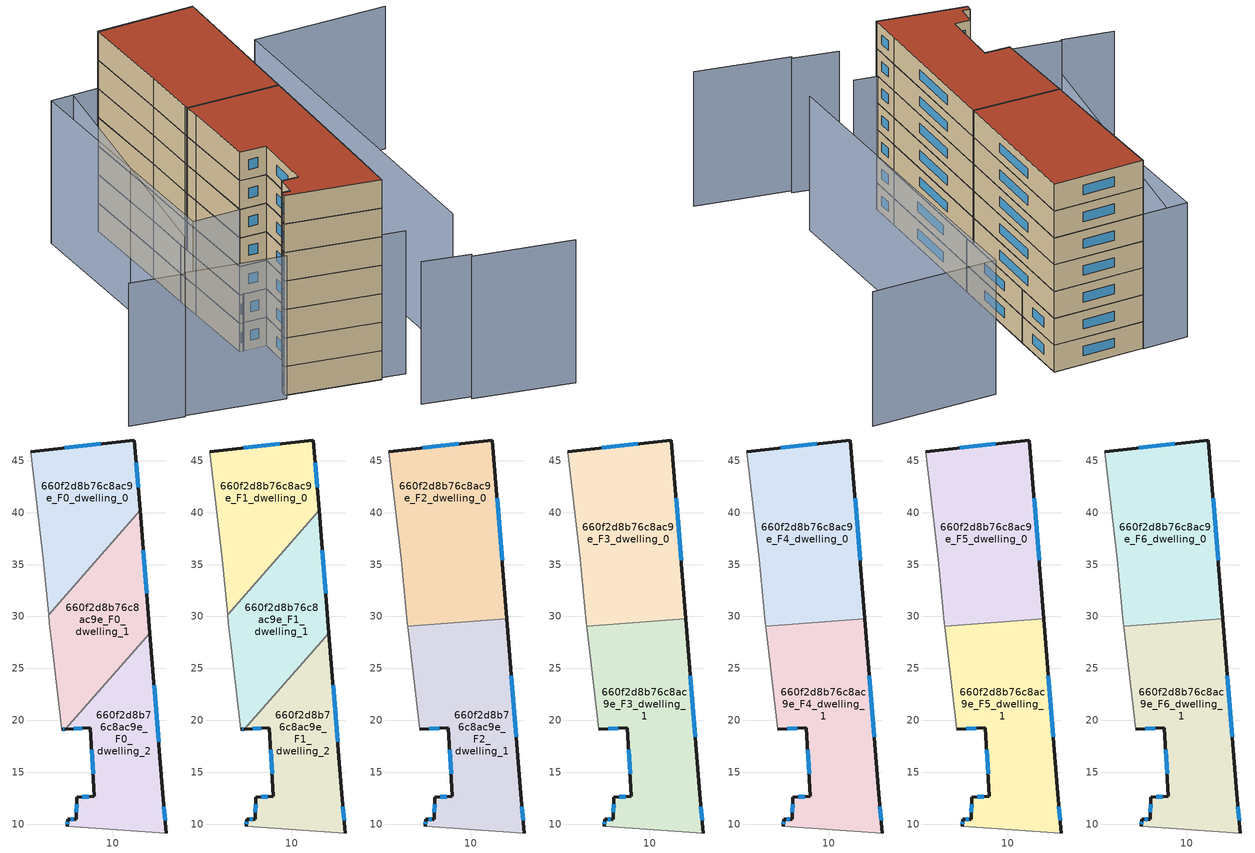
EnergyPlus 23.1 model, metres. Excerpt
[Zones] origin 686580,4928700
660f2d8b76c8ac9e_F0_dwelling_0
 floor ground (EU_floor_Construction): 3.83,30.19 12.64,40.21 12.09,46.98 2.12,45.84 3.3,35.49 z0
 wall outside (EU_wall_Construction): 2.12,45.84 12.09,46.98 12.64,40.21 z0:3
 wall adiabatic (EU_wall_Construction): 3.83,30.19 3.3,35.49 2.12,45.84 z0:3
 wall to 660f2d8b76c8ac9e_F0_dwelling_1 (EU_wall_Construction): 12.64,40.21 3.83,30.19 z0:3
 window (EU_Window_Construction): 12.27,44.78 12.46,42.42 / 5.37,46.21 8.85,46.61 z0.98:2.02
660f2d8b76c8ac9e_F0_dwelling_1
 floor ground (EU_floor_Construction): 5.45,19.15 13.59,28.41 12.64,40.21 3.83,30.19 3.91,29.34 4.14,27.4 5.1,19.12 z0
 wall outside (EU_wall_Construction): 12.64,40.21 13.59,28.41 / 5.45,19.15 5.1,19.12 z0:3
 wall adiabatic (EU_wall_Construction): 5.1,19.12 4.14,27.4 3.91,29.34 3.83,30.19 z0:3
 wall to 660f2d8b76c8ac9e_F0_dwelling_2 (EU_wall_Construction): 13.59,28.41 5.45,19.15 z0:3
 window (EU_Window_Construction): 12.95,36.38 13.28,32.25 / 5.34,19.14 5.22,19.13 z0.98:2.02
660f2d8b76c8ac9e_F0_dwelling_2
 floor ground (EU_floor_Construction): 15.14,9.16 14.83,12.92 13.59,28.41 5.45,19.15 7.84,19.31 8.23,12.7 6.53,12.59 6.5,10.48 5.67,10.49 5.63,9.8 z0
 wall outside (EU_wall_Construction): 13.59,28.41 14.83,12.92 15.14,9.16 / 5.63,9.8 5.67,10.49 6.5,10.48 6.53,12.59 8.23,12.7 7.84,19.31 5.45,19.15 z0:3
 wall adiabatic (EU_wall_Construction): 15.14,9.16 5.63,9.8 z0:3
 window (EU_Window_Construction): 8.11,14.85 7.97,17.16 / 7.07,19.26 6.23,19.2 / 13.99,23.37 14.43,17.96 / 14.93,11.7 15.04,10.39 / 5.65,10.03 5.66,10.27 / 5.94,10.49 6.23,10.49 / 6.51,11.17 6.52,11.91 / 7.09,12.63 7.68,12.67 z0.98:2.02
660f2d8b76c8ac9e_F1_dwelling_0
 floor to 660f2d8b76c8ac9e_F0_dwelling_0 (EU_floor_Construction): 3.83,30.19 12.64,40.21 12.09,46.98 2.12,45.84 3.3,35.49 z3
 wall outside (EU_wall_Construction): 2.12,45.84 12.09,46.98 12.64,40.21 z3:6
 wall adiabatic (EU_wall_Construction): 3.83,30.19 3.3,35.49 2.12,45.84 z3:6
 wall to 660f2d8b76c8ac9e_F1_dwelling_1 (EU_wall_Construction): 12.64,40.21 3.83,30.19 z3:6
 window (EU_Window_Construction): 12.27,44.78 12.46,42.42 / 5.37,46.21 8.85,46.61 z3.98:5.02
660f2d8b76c8ac9e_F1_dwelling_1
 floor to 660f2d8b76c8ac9e_F0_dwelling_1 (EU_floor_Construction): 5.45,19.15 13.59,28.41 12.64,40.21 3.83,30.19 3.91,29.34 4.14,27.4 5.1,19.12 z3
 wall outside (EU_wall_Construction): 12.64,40.21 13.59,28.41 / 5.45,19.15 5.1,19.12 z3:6
 wall adiabatic (EU_wall_Construction): 5.1,19.12 4.14,27.4 3.91,29.34 3.83,30.19 z3:6
 wall to 660f2d8b76c8ac9e_F1_dwelling_2 (EU_wall_Construction): 13.59,28.41 5.45,19.15 z3:6
 window (EU_Window_Construction): 12.95,36.38 13.28,32.25 / 5.34,19.14 5.22,19.13 z3.98:5.02
660f2d8b76c8ac9e_F1_dwelling_2
 floor to 660f2d8b76c8ac9e_F0_dwelling_2 (EU_floor_Construction): 15.14,9.16 14.83,12.92 13.59,28.41 5.45,19.15 7.84,19.31 8.23,12.7 6.53,12.59 6.5,10.48 5.67,10.49 5.63,9.8 z3
 wall outside (EU_wall_Construction): 13.59,28.41 14.83,12.92 15.14,9.16 / 5.63,9.8 5.67,10.49 6.5,10.48 6.53,12.59 8.23,12.7 7.84,19.31 5.45,19.15 z3:6
 wall adiabatic (EU_wall_Construction): 15.14,9.16 5.63,9.8 z3:6
 window (EU_Window_Construction): 8.11,14.85 7.97,17.16 / 7.07,19.26 6.23,19.2 / 13.99,23.37 14.43,17.96 / 14.93,11.7 15.04,10.39 / 5.65,10.03 5.66,10.27 / 5.94,10.49 6.23,10.49 / 6.51,11.17 6.52,11.91 / 7.09,12.63 7.68,12.67 z3.98:5.02
660f2d8b76c8ac9e_F2_dwelling_0
 floor to 660f2d8b76c8ac9e_F1_dwelling_0 (EU_floor_Construction): 3.83,30.19 12.64,40.21 12.09,46.98 2.12,45.84 3.3,35.49 z6
 floor to 660f2d8b76c8ac9e_F1_dwelling_1 (EU_floor_Construction): 13.47,29.8 12.64,40.21 3.83,30.19 3.91,29.34 3.95,29.04 z6
 wall outside (EU_wall_Construction): 2.12,45.84 12.09,46.98 13.47,29.8 z6:9
 wall adiabatic (EU_wall_Construction): 3.95,29.04 3.91,29.34 3.3,35.49 2.12,45.84 z6:9
 wall to 660f2d8b76c8ac9e_F2_dwelling_1 (EU_wall_Construction): 13.47,29.8 3.95,29.04 z6:9
 window (EU_Window_Construction): 5.37,46.21 8.85,46.61 / 12.54,41.4 13.03,35.39 z6.98:8.02
660f2d8b76c8ac9e_F2_dwelling_1
 floor to 660f2d8b76c8ac9e_F1_dwelling_1 (EU_floor_Construction): 5.45,19.15 13.59,28.41 13.47,29.8 3.95,29.04 4.14,27.4 5.1,19.12 z6
 floor to 660f2d8b76c8ac9e_F1_dwelling_2 (EU_floor_Construction): 15.14,9.16 14.83,12.92 13.59,28.41 5.45,19.15 7.84,19.31 8.23,12.7 6.53,12.59 6.5,10.48 5.67,10.49 5.63,9.8 z6
 wall outside (EU_wall_Construction): 13.47,29.8 14.83,12.92 15.14,9.16 / 5.63,9.8 5.67,10.49 6.5,10.48 6.53,12.59 8.23,12.7 7.84,19.31 5.1,19.12 z6:9
 wall adiabatic (EU_wall_Construction): 5.1,19.12 4.14,27.4 3.95,29.04 / 15.14,9.16 5.63,9.8 z6:9
 window (EU_Window_Construction): 8.11,14.85 7.97,17.16 / 6.95,19.25 5.99,19.19 / 13.92,24.31 14.39,18.41 / 14.93,11.7 15.04,10.39 / 5.65,10.03 5.66,10.27 / 5.94,10.49 6.23,10.49 / 6.51,11.17 6.52,11.91 / 7.09,12.63 7.68,12.67 z6.98:8.02
660f2d8b76c8ac9e_F3_dwelling_0
 floor to 660f2d8b76c8ac9e_F2_dwelling_0 (EU_floor_Construction): 13.47,29.8 12.09,46.98 2.12,45.84 3.3,35.49 3.91,29.34 3.95,29.04 z9
 wall outside (EU_wall_Construction): 2.12,45.84 12.09,46.98 13.47,29.8 z9:12
 wall adiabatic (EU_wall_Construction): 3.95,29.04 3.91,29.34 3.3,35.49 2.12,45.84 z9:12
 wall to 660f2d8b76c8ac9e_F3_dwelling_1 (EU_wall_Construction): 13.47,29.8 3.95,29.04 z9:12
 window (EU_Window_Construction): 5.37,46.21 8.85,46.61 / 12.54,41.4 13.03,35.39 z9.98:11.02
660f2d8b76c8ac9e_F3_dwelling_1
 floor to 660f2d8b76c8ac9e_F2_dwelling_1 (EU_floor_Construction): 15.14,9.16 14.83,12.92 13.47,29.8 3.95,29.04 4.14,27.4 5.1,19.12 7.84,19.31 8.23,12.7 6.53,12.59 6.5,10.48 5.67,10.49 5.63,9.8 z9
 wall outside (EU_wall_Construction): 13.47,29.8 14.83,12.92 15.14,9.16 / 5.63,9.8 5.67,10.49 6.5,10.48 6.53,12.59 8.23,12.7 7.84,19.31 5.1,19.12 z9:12
 wall adiabatic (EU_wall_Construction): 5.1,19.12 4.14,27.4 3.95,29.04 / 15.14,9.16 5.63,9.8 z9:12
 window (EU_Window_Construction): 8.11,14.85 7.97,17.16 / 6.95,19.25 5.99,19.19 / 13.92,24.31 14.39,18.41 / 14.93,11.7 15.04,10.39 / 5.65,10.03 5.66,10.27 / 5.94,10.49 6.23,10.49 / 6.51,11.17 6.52,11.91 / 7.09,12.63 7.68,12.67 z9.98:11.02
660f2d8b76c8ac9e_F4_dwelling_0
 floor to 660f2d8b76c8ac9e_F3_dwelling_0 (EU_floor_Construction): 13.47,29.8 12.09,46.98 2.12,45.84 3.3,35.49 3.91,29.34 3.95,29.04 z12
 wall outside (EU_wall_Construction): 2.12,45.84 12.09,46.98 13.47,29.8 z12:15
 wall adiabatic (EU_wall_Construction): 3.95,29.04 3.91,29.34 3.3,35.49 2.12,45.84 z12:15
 wall to 660f2d8b76c8ac9e_F4_dwelling_1 (EU_wall_Construction): 13.47,29.8 3.95,29.04 z12:15
 window (EU_Window_Construction): 5.37,46.21 8.85,46.61 / 12.54,41.4 13.03,35.39 z12.98:14.02
660f2d8b76c8ac9e_F4_dwelling_1
 floor to 660f2d8b76c8ac9e_F3_dwelling_1 (EU_floor_Construction): 15.14,9.16 14.83,12.92 13.47,29.8 3.95,29.04 4.14,27.4 5.1,19.12 7.84,19.31 8.23,12.7 6.53,12.59 6.5,10.48 5.67,10.49 5.63,9.8 z12
 wall outside (EU_wall_Construction): 13.47,29.8 14.83,12.92 15.14,9.16 / 5.63,9.8 5.67,10.49 6.5,10.48 6.53,12.59 8.23,12.7 7.84,19.31 5.1,19.12 z12:15
 wall adiabatic (EU_wall_Construction): 5.1,19.12 4.14,27.4 3.95,29.04 / 15.14,9.16 5.63,9.8 z12:15
 window (EU_Window_Construction): 8.11,14.85 7.97,17.16 / 6.95,19.25 5.99,19.19 / 13.92,24.31 14.39,18.41 / 14.93,11.7 15.04,10.39 / 5.65,10.03 5.66,10.27 / 5.94,10.49 6.23,10.49 / 6.51,11.17 6.52,11.91 / 7.09,12.63 7.68,12.67 z12.98:14.02
660f2d8b76c8ac9e_F5_dwelling_0
 floor to 660f2d8b76c8ac9e_F4_dwelling_0 (EU_floor_Construction): 13.47,29.8 12.09,46.98 2.12,45.84 3.3,35.49 3.91,29.34 3.95,29.04 z15
 wall outside (EU_wall_Construction): 2.12,45.84 12.09,46.98 13.47,29.8 z15:18
 wall adiabatic (EU_wall_Construction): 3.95,29.04 3.91,29.34 3.3,35.49 2.12,45.84 z15:18
 wall to 660f2d8b76c8ac9e_F5_dwelling_1 (EU_wall_Construction): 13.47,29.8 3.95,29.04 z15:18
 window (EU_Window_Construction): 5.37,46.21 8.85,46.61 / 12.54,41.4 13.03,35.39 z15.98:17.02
660f2d8b76c8ac9e_F5_dwelling_1
 floor to 660f2d8b76c8ac9e_F4_dwelling_1 (EU_floor_Construction): 15.14,9.16 14.83,12.92 13.47,29.8 3.95,29.04 4.14,27.4 5.1,19.12 7.84,19.31 8.23,12.7 6.53,12.59 6.5,10.48 5.67,10.49 5.63,9.8 z15
 wall outside (EU_wall_Construction): 13.47,29.8 14.83,12.92 15.14,9.16 / 5.63,9.8 5.67,10.49 6.5,10.48 6.53,12.59 8.23,12.7 7.84,19.31 5.1,19.12 z15:18
 wall adiabatic (EU_wall_Construction): 5.1,19.12 4.14,27.4 3.95,29.04 / 15.14,9.16 5.63,9.8 z15:18
 window (EU_Window_Construction): 8.11,14.85 7.97,17.16 / 6.95,19.25 5.99,19.19 / 13.92,24.31 14.39,18.41 / 14.93,11.7 15.04,10.39 / 5.65,10.03 5.66,10.27 / 5.94,10.49 6.23,10.49 / 6.51,11.17 6.52,11.91 / 7.09,12.63 7.68,12.67 z15.98:17.02
660f2d8b76c8ac9e_F6_dwelling_0
 floor to 660f2d8b76c8ac9e_F5_dwelling_0 (EU_floor_Construction): 13.47,29.8 12.09,46.98 2.12,45.84 3.3,35.49 3.91,29.34 3.95,29.04 z18
 wall outside (EU_wall_Construction): 2.12,45.84 12.09,46.98 13.47,29.8 z18:21
 wall adiabatic (EU_wall_Construction): 3.95,29.04 3.91,29.34 3.3,35.49 2.12,45.84 z18:21
 wall to 660f2d8b76c8ac9e_F6_dwelling_1 (EU_wall_Construction): 13.47,29.8 3.95,29.04 z18:21
 window (EU_Window_Construction): 5.37,46.21 8.85,46.61 / 12.54,41.4 13.03,35.39 z18.98:20.02
 roof outside (EU_roof_Construction): 12.09,46.98 13.47,29.8 3.95,29.04 3.91,29.34 3.3,35.49 2.12,45.84 z21
660f2d8b76c8ac9e_F6_dwelling_1
 floor to 660f2d8b76c8ac9e_F5_dwelling_1 (EU_floor_Construction): 15.14,9.16 14.83,12.92 13.47,29.8 3.95,29.04 4.14,27.4 5.1,19.12 7.84,19.31 8.23,12.7 6.53,12.59 6.5,10.48 5.67,10.49 5.63,9.8 z18
 wall outside (EU_wall_Construction): 13.47,29.8 14.83,12.92 15.14,9.16 / 5.63,9.8 5.67,10.49 6.5,10.48 6.53,12.59 8.23,12.7 7.84,19.31 5.1,19.12 z18:21
 wall adiabatic (EU_wall_Construction): 5.1,19.12 4.14,27.4 3.95,29.04 / 15.14,9.16 5.63,9.8 z18:21
 window (EU_Window_Construction): 8.11,14.85 7.97,17.16 / 6.95,19.25 5.99,19.19 / 13.92,24.31 14.39,18.41 / 14.93,11.7 15.04,10.39 / 5.65,10.03 5.66,10.27 / 5.94,10.49 6.23,10.49 / 6.51,11.17 6.52,11.91 / 7.09,12.63 7.68,12.67 z18.98:20.02
 roof outside (EU_roof_Construction): 13.47,29.8 14.83,12.92 15.14,9.16 5.63,9.8 5.67,10.49 6.5,10.48 6.53,12.59 8.23,12.7 7.84,19.31 5.1,19.12 4.14,27.4 3.95,29.04 z21
shading: 21.31,2.5 31.41,1.66 / 16.63,3.3 21.5,2.85 / 5.65,10.14 17.64,9.37 / -4.41,9.78 5.59,9.14 / -9.93,9.94 -4.41,9.59 / 22.86,10.7 19.16,48.96 / 19.16,48.96 32.8,50.28 / -0.52,45.32 -1.7,16.22 / 2.16,45.88 5.1,19.12 / 5.1,19.12 0.18,18.58 / 0.18,18.58 -2.77,45.34 / -2.77,45.34 2.16,45.88 z0:15
[Building]
EU S2 Campaign: North Axis=0; Terrain=City; Solar Distribution=FullExterior
[Site:Location]
Bologna: Latitude=44.5; Longitude=11.25; Time Zone=1; Elevation=37
[SizingPeriod:WeatherFileDays]
AnnualSizingPeriod: Begin Month=1; Begin Day of Month=1; End Month=12; End Day of Month=31; Day of Week for Start Day=Monday; Use Weather File Daylight Saving Period=No; Use Weather File Rain and Snow Indicators=No
[MATERIAL]
EU_InternalMass_Material: Roughness=MediumRough; Thickness=0.1; Conductivity=1; Density=1800; Specific Heat=900; Thermal Absorptance=0.9; Solar Absorptance=0.7; Visible Absorptance=0.7
[MATERIAL:NOMASS] Roughness=MediumRough; Thermal Absorptance=0.9; Solar Absorptance=0.7; Visible Absorptance=0.7
Name | Thermal Resistance
EU_wall_NoMass | 0.905828
EU_roof_NoMass | 0.37593
EU_floor_NoMass | 0.67114
[WINDOWMATERIAL:SIMPLEGLAZINGSYSTEM]
EU_Window_SimpleGlazing: UFactor=4.52486; Solar Heat Gain Coefficient=0.85; Visible Transmittance=0.85
[CONSTRUCTION]
EU_wall_Construction: EU_wall_NoMass
EU_roof_Construction: EU_roof_NoMass
EU_floor_Construction: EU_floor_NoMass
EU_InternalMass_Construction: EU_InternalMass_Material
EU_Window_Construction: EU_Window_SimpleGlazing
[ZONE] Type=1; Multiplier=1; Ceiling Height=autocalculate; Floor Area=autocalculate; Part of Total Floor Area=Yes
Name | Volume
660f2d8b76c8ac9e_F0_dwelling_0 | 333.455
660f2d8b76c8ac9e_F1_dwelling_0 | 333.454
660f2d8b76c8ac9e_F2_dwelling_0 | 500.18
660f2d8b76c8ac9e_F3_dwelling_0; 660f2d8b76c8ac9e_F4_dwelling_0; 660f2d8b76c8ac9e_F5_dwelling_0; 660f2d8b76c8ac9e_F6_dwelling_0 | 500.195
660f2d8b76c8ac9e_F0_dwelling_1 | 333.489
660f2d8b76c8ac9e_F1_dwelling_1 | 333.488
660f2d8b76c8ac9e_F2_dwelling_1 | 500.219
660f2d8b76c8ac9e_F3_dwelling_1; 660f2d8b76c8ac9e_F4_dwelling_1; 660f2d8b76c8ac9e_F5_dwelling_1; 660f2d8b76c8ac9e_F6_dwelling_1 | 500.221
660f2d8b76c8ac9e_F0_dwelling_2 | 333.465
660f2d8b76c8ac9e_F1_dwelling_2 | 333.464
[INTERNALMASS] Construction=EU_InternalMass_Construction
Name | Zone or ZoneList | Surface Area
660f2d8b76c8ac9e_F0_dwelling_0_EU_InternalMass | 660f2d8b76c8ac9e_F0_dwelling_0 | 111.151
660f2d8b76c8ac9e_F0_dwelling_1_EU_InternalMass | 660f2d8b76c8ac9e_F0_dwelling_1 | 111.163
660f2d8b76c8ac9e_F0_dwelling_2_EU_InternalMass | 660f2d8b76c8ac9e_F0_dwelling_2 | 111.154
660f2d8b76c8ac9e_F1_dwelling_0_EU_InternalMass | 660f2d8b76c8ac9e_F1_dwelling_0 | 111.151
660f2d8b76c8ac9e_F1_dwelling_1_EU_InternalMass | 660f2d8b76c8ac9e_F1_dwelling_1 | 111.163
660f2d8b76c8ac9e_F1_dwelling_2_EU_InternalMass | 660f2d8b76c8ac9e_F1_dwelling_2 | 111.154
660f2d8b76c8ac9e_F2_dwelling_0_EU_InternalMass | 660f2d8b76c8ac9e_F2_dwelling_0 | 166.732
660f2d8b76c8ac9e_F2_dwelling_1_EU_InternalMass | 660f2d8b76c8ac9e_F2_dwelling_1 | 166.74
660f2d8b76c8ac9e_F3_dwelling_0_EU_InternalMass | 660f2d8b76c8ac9e_F3_dwelling_0 | 166.732
660f2d8b76c8ac9e_F3_dwelling_1_EU_InternalMass | 660f2d8b76c8ac9e_F3_dwelling_1 | 166.74
660f2d8b76c8ac9e_F4_dwelling_0_EU_InternalMass | 660f2d8b76c8ac9e_F4_dwelling_0 | 166.732
660f2d8b76c8ac9e_F4_dwelling_1_EU_InternalMass | 660f2d8b76c8ac9e_F4_dwelling_1 | 166.74
660f2d8b76c8ac9e_F5_dwelling_0_EU_InternalMass | 660f2d8b76c8ac9e_F5_dwelling_0 | 166.732
660f2d8b76c8ac9e_F5_dwelling_1_EU_InternalMass | 660f2d8b76c8ac9e_F5_dwelling_1 | 166.74
660f2d8b76c8ac9e_F6_dwelling_0_EU_InternalMass | 660f2d8b76c8ac9e_F6_dwelling_0 | 166.732
660f2d8b76c8ac9e_F6_dwelling_1_EU_InternalMass | 660f2d8b76c8ac9e_F6_dwelling_1 | 166.74
[OTHEREQUIPMENT] Fuel Type=Electricity; Design Level Calculation Method=Watts/Area; Power per Zone Floor Area=1; Fraction Latent=0; Fraction Radiant=0; Fraction Lost=0; Carbon Dioxide Generation Rate=0; EndUse Subcategory=EU_Step8_InternalGains
Name | Zone or ZoneList or Space or SpaceList | Schedule
EU_Step8_InternalGain_660f2d8b76c8ac9e_F0_dwelling_0_f000 | 660f2d8b76c8ac9e_F0_dwelling_0 | EU_Step8_GainSchedule_660f2d8b76c8ac9e_F0_dwelling_0_f000
EU_Step8_InternalGain_660f2d8b76c8ac9e_F0_dwelling_1_f000 | 660f2d8b76c8ac9e_F0_dwelling_1 | EU_Step8_GainSchedule_660f2d8b76c8ac9e_F0_dwelling_1_f000
EU_Step8_InternalGain_660f2d8b76c8ac9e_F0_dwelling_2_f000 | 660f2d8b76c8ac9e_F0_dwelling_2 | EU_Step8_GainSchedule_660f2d8b76c8ac9e_F0_dwelling_2_f000
EU_Step8_InternalGain_660f2d8b76c8ac9e_F1_dwelling_0_f000 | 660f2d8b76c8ac9e_F1_dwelling_0 | EU_Step8_GainSchedule_660f2d8b76c8ac9e_F1_dwelling_0_f000
EU_Step8_InternalGain_660f2d8b76c8ac9e_F1_dwelling_1_f000 | 660f2d8b76c8ac9e_F1_dwelling_1 | EU_Step8_GainSchedule_660f2d8b76c8ac9e_F1_dwelling_1_f000
EU_Step8_InternalGain_660f2d8b76c8ac9e_F1_dwelling_2_f000 | 660f2d8b76c8ac9e_F1_dwelling_2 | EU_Step8_GainSchedule_660f2d8b76c8ac9e_F1_dwelling_2_f000
EU_Step8_InternalGain_660f2d8b76c8ac9e_F2_dwelling_0_f000 | 660f2d8b76c8ac9e_F2_dwelling_0 | EU_Step8_GainSchedule_660f2d8b76c8ac9e_F2_dwelling_0_f000
EU_Step8_InternalGain_660f2d8b76c8ac9e_F2_dwelling_1_f000 | 660f2d8b76c8ac9e_F2_dwelling_1 | EU_Step8_GainSchedule_660f2d8b76c8ac9e_F2_dwelling_1_f000
EU_Step8_InternalGain_660f2d8b76c8ac9e_F3_dwelling_0_f000 | 660f2d8b76c8ac9e_F3_dwelling_0 | EU_Step8_GainSchedule_660f2d8b76c8ac9e_F3_dwelling_0_f000
EU_Step8_InternalGain_660f2d8b76c8ac9e_F3_dwelling_1_f000 | 660f2d8b76c8ac9e_F3_dwelling_1 | EU_Step8_GainSchedule_660f2d8b76c8ac9e_F3_dwelling_1_f000
EU_Step8_InternalGain_660f2d8b76c8ac9e_F4_dwelling_0_f000 | 660f2d8b76c8ac9e_F4_dwelling_0 | EU_Step8_GainSchedule_660f2d8b76c8ac9e_F4_dwelling_0_f000
EU_Step8_InternalGain_660f2d8b76c8ac9e_F4_dwelling_1_f000 | 660f2d8b76c8ac9e_F4_dwelling_1 | EU_Step8_GainSchedule_660f2d8b76c8ac9e_F4_dwelling_1_f000
EU_Step8_InternalGain_660f2d8b76c8ac9e_F5_dwelling_0_f000 | 660f2d8b76c8ac9e_F5_dwelling_0 | EU_Step8_GainSchedule_660f2d8b76c8ac9e_F5_dwelling_0_f000
EU_Step8_InternalGain_660f2d8b76c8ac9e_F5_dwelling_1_f000 | 660f2d8b76c8ac9e_F5_dwelling_1 | EU_Step8_GainSchedule_660f2d8b76c8ac9e_F5_dwelling_1_f000
EU_Step8_InternalGain_660f2d8b76c8ac9e_F6_dwelling_0_f000 | 660f2d8b76c8ac9e_F6_dwelling_0 | EU_Step8_GainSchedule_660f2d8b76c8ac9e_F6_dwelling_0_f000
EU_Step8_InternalGain_660f2d8b76c8ac9e_F6_dwelling_1_f000 | 660f2d8b76c8ac9e_F6_dwelling_1 | EU_Step8_GainSchedule_660f2d8b76c8ac9e_F6_dwelling_1_f000
[ZONEVENTILATION:DESIGNFLOWRATE] Schedule=EU_AlwaysOn; Design Flow Rate Calculation Method=AirChanges/Hour; Air Changes per Hour=0.73129; Ventilation Type=Natural; Fan Pressure Rise=0; Fan Total Efficiency=1; Constant Term Coefficient=1; Temperature Term Coefficient=0; Velocity Term Coefficient=0; Velocity Squared Term Coefficient=0; Minimum Indoor Temperature=-100; Maximum Indoor Temperature=100; Delta Temperature=-100; Minimum Outdoor Temperature=-100; Maximum Outdoor Temperature=100; Maximum Wind Speed=40
Name | Zone or ZoneList or Space or SpaceList
EU_ConstantAir_660f2d8b76c8ac9e_F0_dwelling_0 | 660f2d8b76c8ac9e_F0_dwelling_0
EU_ConstantAir_660f2d8b76c8ac9e_F0_dwelling_1 | 660f2d8b76c8ac9e_F0_dwelling_1
EU_ConstantAir_660f2d8b76c8ac9e_F0_dwelling_2 | 660f2d8b76c8ac9e_F0_dwelling_2
EU_ConstantAir_660f2d8b76c8ac9e_F1_dwelling_0 | 660f2d8b76c8ac9e_F1_dwelling_0
EU_ConstantAir_660f2d8b76c8ac9e_F1_dwelling_1 | 660f2d8b76c8ac9e_F1_dwelling_1
EU_ConstantAir_660f2d8b76c8ac9e_F1_dwelling_2 | 660f2d8b76c8ac9e_F1_dwelling_2
EU_ConstantAir_660f2d8b76c8ac9e_F2_dwelling_0 | 660f2d8b76c8ac9e_F2_dwelling_0
EU_ConstantAir_660f2d8b76c8ac9e_F2_dwelling_1 | 660f2d8b76c8ac9e_F2_dwelling_1
EU_ConstantAir_660f2d8b76c8ac9e_F3_dwelling_0 | 660f2d8b76c8ac9e_F3_dwelling_0
EU_ConstantAir_660f2d8b76c8ac9e_F3_dwelling_1 | 660f2d8b76c8ac9e_F3_dwelling_1
EU_ConstantAir_660f2d8b76c8ac9e_F4_dwelling_0 | 660f2d8b76c8ac9e_F4_dwelling_0
EU_ConstantAir_660f2d8b76c8ac9e_F4_dwelling_1 | 660f2d8b76c8ac9e_F4_dwelling_1
EU_ConstantAir_660f2d8b76c8ac9e_F5_dwelling_0 | 660f2d8b76c8ac9e_F5_dwelling_0
EU_ConstantAir_660f2d8b76c8ac9e_F5_dwelling_1 | 660f2d8b76c8ac9e_F5_dwelling_1
EU_ConstantAir_660f2d8b76c8ac9e_F6_dwelling_0 | 660f2d8b76c8ac9e_F6_dwelling_0
EU_ConstantAir_660f2d8b76c8ac9e_F6_dwelling_1 | 660f2d8b76c8ac9e_F6_dwelling_1
[HVACTEMPLATE:THERMOSTAT] Constant Heating Setpoint=20; Constant Cooling Setpoint=50
EU_HeatOnly_660f2d8b76c8ac9e_F0_dwelling_0; EU_HeatOnly_660f2d8b76c8ac9e_F0_dwelling_1; EU_HeatOnly_660f2d8b76c8ac9e_F0_dwelling_2; EU_HeatOnly_660f2d8b76c8ac9e_F1_dwelling_0; EU_HeatOnly_660f2d8b76c8ac9e_F1_dwelling_1; EU_HeatOnly_660f2d8b76c8ac9e_F1_dwelling_2; EU_HeatOnly_660f2d8b76c8ac9e_F2_dwelling_0; EU_HeatOnly_660f2d8b76c8ac9e_F2_dwelling_1; EU_HeatOnly_660f2d8b76c8ac9e_F3_dwelling_0; EU_HeatOnly_660f2d8b76c8ac9e_F3_dwelling_1; EU_HeatOnly_660f2d8b76c8ac9e_F4_dwelling_0; EU_HeatOnly_660f2d8b76c8ac9e_F4_dwelling_1; EU_HeatOnly_660f2d8b76c8ac9e_F5_dwelling_0; EU_HeatOnly_660f2d8b76c8ac9e_F5_dwelling_1; EU_HeatOnly_660f2d8b76c8ac9e_F6_dwelling_0; EU_HeatOnly_660f2d8b76c8ac9e_F6_dwelling_1
[HVACTEMPLATE:ZONE:IDEALLOADSAIRSYSTEM] System Availability Schedule=EU_AlwaysOn; Maximum Heating Supply Air Temperature=50; Minimum Cooling Supply Air Temperature=13; Maximum Heating Supply Air Humidity Ratio=0.0156; Minimum Cooling Supply Air Humidity Ratio=0.0077; Heating Limit=NoLimit; Cooling Limit=NoLimit; Heating Availability Schedule=EU_AlwaysOn; Cooling Availability Schedule=EU_CoolingOff; Dehumidification Control Type=ConstantSensibleHeatRatio; Cooling Sensible Heat Ratio=0.7; Dehumidification Setpoint=60; Humidification Control Type=None; Humidification Setpoint=30; Outdoor Air Method=None; Outdoor Air Flow Rate per Person=0.00944; Outdoor Air Flow Rate per Zone Floor Area=0; Outdoor Air Flow Rate per Zone=0; Demand Controlled Ventilation Type=None; Outdoor Air Economizer Type=NoEconomizer; Heat Recovery Type=None; Sensible Heat Recovery Effectiveness=0.7; Latent Heat Recovery Effectiveness=0.65
Name | Template Thermostat
660f2d8b76c8ac9e_F0_dwelling_0 | EU_HeatOnly_660f2d8b76c8ac9e_F0_dwelling_0
660f2d8b76c8ac9e_F0_dwelling_1 | EU_HeatOnly_660f2d8b76c8ac9e_F0_dwelling_1
660f2d8b76c8ac9e_F0_dwelling_2 | EU_HeatOnly_660f2d8b76c8ac9e_F0_dwelling_2
660f2d8b76c8ac9e_F1_dwelling_0 | EU_HeatOnly_660f2d8b76c8ac9e_F1_dwelling_0
660f2d8b76c8ac9e_F1_dwelling_1 | EU_HeatOnly_660f2d8b76c8ac9e_F1_dwelling_1
660f2d8b76c8ac9e_F1_dwelling_2 | EU_HeatOnly_660f2d8b76c8ac9e_F1_dwelling_2
660f2d8b76c8ac9e_F2_dwelling_0 | EU_HeatOnly_660f2d8b76c8ac9e_F2_dwelling_0
660f2d8b76c8ac9e_F2_dwelling_1 | EU_HeatOnly_660f2d8b76c8ac9e_F2_dwelling_1
660f2d8b76c8ac9e_F3_dwelling_0 | EU_HeatOnly_660f2d8b76c8ac9e_F3_dwelling_0
660f2d8b76c8ac9e_F3_dwelling_1 | EU_HeatOnly_660f2d8b76c8ac9e_F3_dwelling_1
660f2d8b76c8ac9e_F4_dwelling_0 | EU_HeatOnly_660f2d8b76c8ac9e_F4_dwelling_0
660f2d8b76c8ac9e_F4_dwelling_1 | EU_HeatOnly_660f2d8b76c8ac9e_F4_dwelling_1
660f2d8b76c8ac9e_F5_dwelling_0 | EU_HeatOnly_660f2d8b76c8ac9e_F5_dwelling_0
660f2d8b76c8ac9e_F5_dwelling_1 | EU_HeatOnly_660f2d8b76c8ac9e_F5_dwelling_1
660f2d8b76c8ac9e_F6_dwelling_0 | EU_HeatOnly_660f2d8b76c8ac9e_F6_dwelling_0
660f2d8b76c8ac9e_F6_dwelling_1 | EU_HeatOnly_660f2d8b76c8ac9e_F6_dwelling_1
[SIZING:ZONE] Zone Cooling Design Supply Air Temperature Input Method=SupplyAirTemperature; Zone Cooling Design Supply Air Temperature=13; Zone Heating Design Supply Air Temperature Input Method=SupplyAirTemperature; Zone Heating Design Supply Air Temperature=50; Zone Cooling Design Supply Air Humidity Ratio=0.008; Zone Heating Design Supply Air Humidity Ratio=0.008; Cooling Design Air Flow Method=DesignDay; Cooling Design Air Flow Rate=0; Cooling Minimum Air Flow per Zone Floor Area=0.000762; Cooling Minimum Air Flow=0; Cooling Minimum Air Flow Fraction=0.2; Heating Design Air Flow Method=DesignDay; Heating Design Air Flow Rate=0; Heating Maximum Air Flow per Zone Floor Area=0.002032; Heating Maximum Air Flow=0.141576; Heating Maximum Air Flow Fraction=0.3; Account for Dedicated Outdoor Air System=No; Dedicated Outdoor Air System Control Strategy=NeutralSupplyAir; Dedicated Outdoor Air Low Setpoint Temperature for Design=autosize; Dedicated Outdoor Air High Setpoint Temperature for Design=autosize; Zone Load Sizing Method=Sensible Load Only No Latent Load; Zone Latent Cooling Design Supply Air Humidity Ratio Input Method=HumidityRatioDifference; Zone Cooling Design Supply Air Humidity Ratio Difference=0.005; Zone Latent Heating Design Supply Air Humidity Ratio Input Method=HumidityRatioDifference; Zone Humidification Design Supply Air Humidity Ratio Difference=0.005
660f2d8b76c8ac9e_F0_dwelling_0; 660f2d8b76c8ac9e_F0_dwelling_1; 660f2d8b76c8ac9e_F0_dwelling_2; 660f2d8b76c8ac9e_F1_dwelling_0; 660f2d8b76c8ac9e_F1_dwelling_1; 660f2d8b76c8ac9e_F1_dwelling_2; 660f2d8b76c8ac9e_F2_dwelling_0; 660f2d8b76c8ac9e_F2_dwelling_1; 660f2d8b76c8ac9e_F3_dwelling_0; 660f2d8b76c8ac9e_F3_dwelling_1; 660f2d8b76c8ac9e_F4_dwelling_0; 660f2d8b76c8ac9e_F4_dwelling_1; 660f2d8b76c8ac9e_F5_dwelling_0; 660f2d8b76c8ac9e_F5_dwelling_1; 660f2d8b76c8ac9e_F6_dwelling_0; 660f2d8b76c8ac9e_F6_dwelling_1
[SCHEDULE:CONSTANT]
Name | Hourly Value
EU_AlwaysOn | 1
EU_CoolingOff | 0
[SCHEDULE:FILE] Column Number=1; Rows to Skip at Top=0; Number of Hours of Data=8760; Column Separator=Comma; Interpolate to Timestep=No; Minutes per Item=60; Adjust Schedule for Daylight Savings=Yes
Name | File
EU_Step8_GainSchedule_660f2d8b76c8ac9e_F0_dwelling_0_f000 | ../../schedules/660f2d8b76c8ac9e/660f2d8b76c8ac9e_F0_dwelling_0_f000_gain.csv
EU_Step8_GainSchedule_660f2d8b76c8ac9e_F0_dwelling_1_f000 | ../../schedules/660f2d8b76c8ac9e/660f2d8b76c8ac9e_F0_dwelling_1_f000_gain.csv
EU_Step8_GainSchedule_660f2d8b76c8ac9e_F0_dwelling_2_f000 | ../../schedules/660f2d8b76c8ac9e/660f2d8b76c8ac9e_F0_dwelling_2_f000_gain.csv
EU_Step8_GainSchedule_660f2d8b76c8ac9e_F1_dwelling_0_f000 | ../../schedules/660f2d8b76c8ac9e/660f2d8b76c8ac9e_F1_dwelling_0_f000_gain.csv
EU_Step8_GainSchedule_660f2d8b76c8ac9e_F1_dwelling_1_f000 | ../../schedules/660f2d8b76c8ac9e/660f2d8b76c8ac9e_F1_dwelling_1_f000_gain.csv
EU_Step8_GainSchedule_660f2d8b76c8ac9e_F1_dwelling_2_f000 | ../../schedules/660f2d8b76c8ac9e/660f2d8b76c8ac9e_F1_dwelling_2_f000_gain.csv
EU_Step8_GainSchedule_660f2d8b76c8ac9e_F2_dwelling_0_f000 | ../../schedules/660f2d8b76c8ac9e/660f2d8b76c8ac9e_F2_dwelling_0_f000_gain.csv
EU_Step8_GainSchedule_660f2d8b76c8ac9e_F2_dwelling_1_f000 | ../../schedules/660f2d8b76c8ac9e/660f2d8b76c8ac9e_F2_dwelling_1_f000_gain.csv
EU_Step8_GainSchedule_660f2d8b76c8ac9e_F3_dwelling_0_f000 | ../../schedules/660f2d8b76c8ac9e/660f2d8b76c8ac9e_F3_dwelling_0_f000_gain.csv
EU_Step8_GainSchedule_660f2d8b76c8ac9e_F3_dwelling_1_f000 | ../../schedules/660f2d8b76c8ac9e/660f2d8b76c8ac9e_F3_dwelling_1_f000_gain.csv
EU_Step8_GainSchedule_660f2d8b76c8ac9e_F4_dwelling_0_f000 | ../../schedules/660f2d8b76c8ac9e/660f2d8b76c8ac9e_F4_dwelling_0_f000_gain.csv
EU_Step8_GainSchedule_660f2d8b76c8ac9e_F4_dwelling_1_f000 | ../../schedules/660f2d8b76c8ac9e/660f2d8b76c8ac9e_F4_dwelling_1_f000_gain.csv
EU_Step8_GainSchedule_660f2d8b76c8ac9e_F5_dwelling_0_f000 | ../../schedules/660f2d8b76c8ac9e/660f2d8b76c8ac9e_F5_dwelling_0_f000_gain.csv
EU_Step8_GainSchedule_660f2d8b76c8ac9e_F5_dwelling_1_f000 | ../../schedules/660f2d8b76c8ac9e/660f2d8b76c8ac9e_F5_dwelling_1_f000_gain.csv
EU_Step8_GainSchedule_660f2d8b76c8ac9e_F6_dwelling_0_f000 | ../../schedules/660f2d8b76c8ac9e/660f2d8b76c8ac9e_F6_dwelling_0_f000_gain.csv
EU_Step8_GainSchedule_660f2d8b76c8ac9e_F6_dwelling_1_f000 | ../../schedules/660f2d8b76c8ac9e/660f2d8b76c8ac9e_F6_dwelling_1_f000_gain.csv
